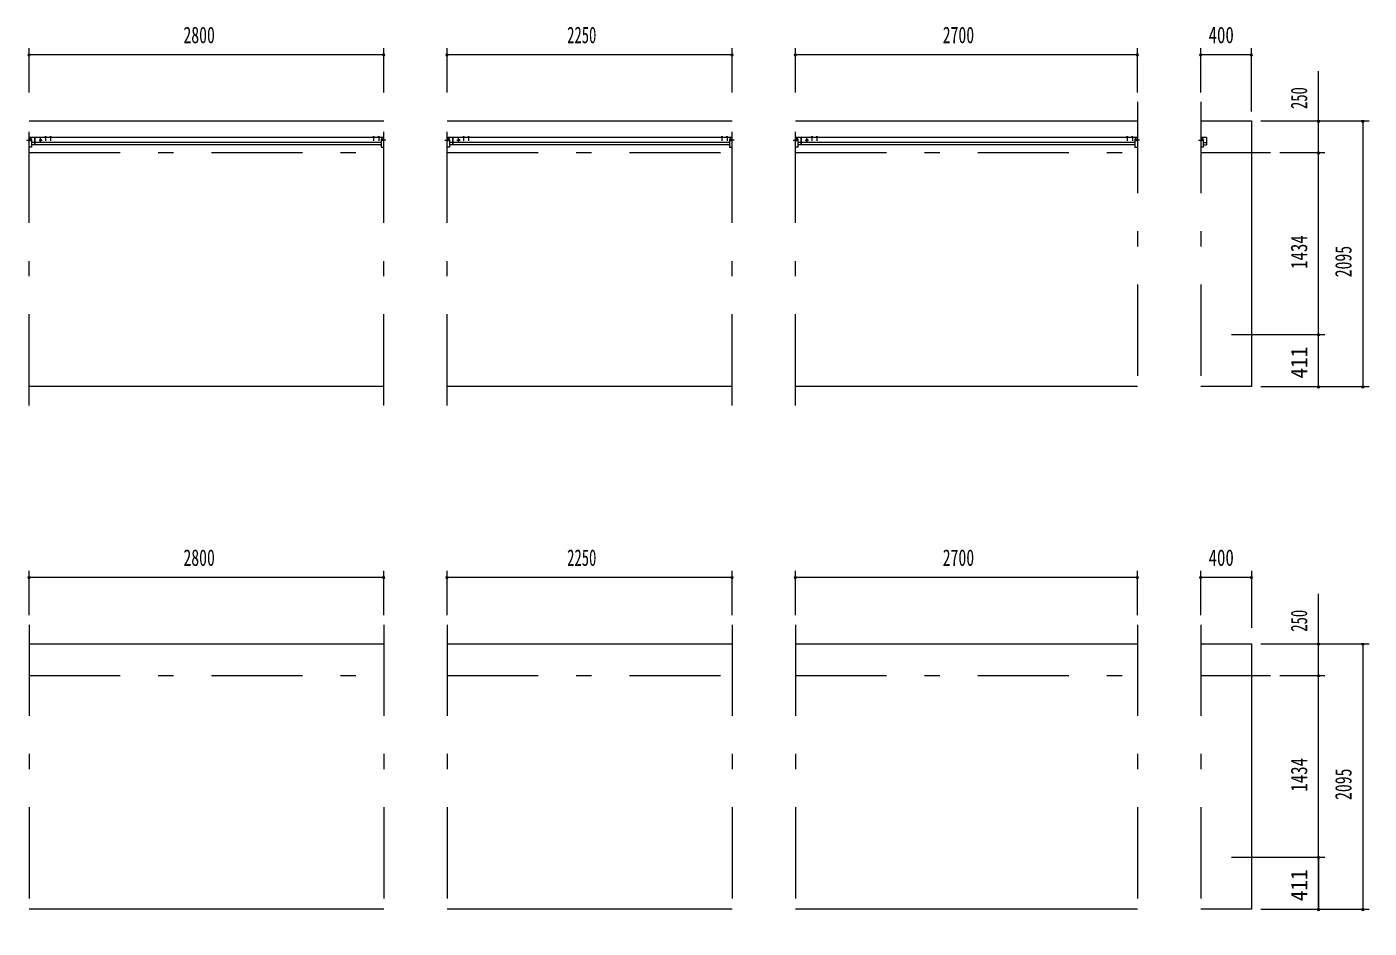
# Model space of a CAD drawing. Units: millimetres, scale not verified. Extents: x -26655 to 26659, y -10500 to 10500.
# Drawn here: x -15185 to -4588, y -7705 to -592 of the extents above; entities that cross this region are included whole.
import ezdxf
from ezdxf.enums import TextEntityAlignment as Align

# ---------------------------------------------------------------- set-up
doc = ezdxf.new("R2010")
doc.units = ezdxf.units.MM
doc.header["$LTSCALE"] = 60
doc.linetypes.add('USER3', pattern=[24, 12, -5, 2, -5])
for name, color, linetype, lineweight in [('0-2_1-05BOLD', 7, 'Continuous', 18), ('0-3_1-25CENTER', 3, 'USER3', 18), ('0-5_1-55DIM', 3, 'Continuous', 18)]:
    doc.layers.add(name, color=color, linetype=linetype, lineweight=lineweight)
doc.styles.add('ＭＳ ゴシック', font='')
doc.styles.get('ＭＳ ゴシック').set_extended_font_data('MS Gothic')

msp = doc.modelspace()

# ---------------------------------------------------------------- linework, layer by layer
at = {"layer": '0-2_1-05BOLD'}
for p, q in [((-15167.91, -1335.33), (-12367.91, -1335.33)), ((-11867.91, -1335.33), (-9617.91, -1335.33)), ((-9117.91, -1335.33), (-6417.91, -1335.33)), ((-5917.91, -1335.33), (-5517.91, -1335.33)), ((-5517.91, -1335.33), (-5517.91, -3430.33)), ((-15152.9, -1475.28), (-15167.91, -1475.28)), ((-15167.9, -1480), (-15162.91, -1482.89)), ((-12367.91, -1465.78), (-15163.62, -1465.78)), ((-15159.41, -1481.78), (-15163.1, -1481.78)), ((-15162.91, -1488.67), (-15162.91, -1482.89)), ((-15147.9, -1480.28), (-15147.9, -1540.78)), ((-15122.91, -1465.78), (-15122.91, -1523.38)), ((-15122.91, -1467.38), (-15121.91, -1467.38)), ((-15121.91, -1523.38), (-15121.91, -1465.78)), ((-15081.91, -1482.89), (-15076.91, -1480)), ((-15081.91, -1488.67), (-15081.91, -1482.89)), ((-15076.91, -1480), (-15071.91, -1482.89)), ((-15042.31, -1460.18), (-15043.18, -1460.68)), ((-15043.18, -1460.68), (-15043.18, -1464.18)), ((-15032.51, -1460.18), (-15042.31, -1460.18)), ((-15040.29, -1460.68), (-15040.29, -1464.18)), ((-15034.52, -1460.68), (-15034.52, -1464.18)), ((-15031.16, -1464.18), (-15031.16, -1465.78)), ((-15002.3, -1460.18), (-15003.18, -1460.68)), ((-15003.18, -1460.68), (-15003.18, -1464.18)), ((-14992.51, -1460.18), (-15002.3, -1460.18)), ((-15000.29, -1460.68), (-15000.29, -1464.18)), ((-14994.52, -1460.68), (-14994.52, -1464.18)), ((-14991.16, -1464.18), (-14991.16, -1465.78)), ((-12452.31, -1460.18), (-12453.18, -1460.68)), ((-12453.18, -1460.68), (-12453.18, -1464.18)), ((-12442.51, -1460.18), (-12452.31, -1460.18)), ((-12450.29, -1460.68), (-12450.29, -1464.18)), ((-12444.52, -1460.68), (-12444.52, -1464.18)), ((-12441.16, -1464.18), (-12441.16, -1465.78)), ((-12412.31, -1460.18), (-12413.18, -1460.68)), ((-12413.18, -1460.68), (-12413.18, -1464.18)), ((-12402.51, -1460.18), (-12412.31, -1460.18)), ((-12410.29, -1460.68), (-12410.29, -1464.18)), ((-12404.52, -1460.68), (-12404.52, -1464.18)), ((-12401.15, -1464.18), (-12401.15, -1465.78)), ((-12382.91, -1475.28), (-12367.91, -1475.28)), ((-12376.41, -1481.78), (-12372.71, -1481.78)), ((-12367.91, -1480), (-12372.91, -1482.89)), ((-12372.91, -1488.67), (-12372.91, -1482.89)), ((-11852.91, -1475.28), (-11867.91, -1475.28)), ((-11867.91, -1480), (-11862.91, -1482.89)), ((-9617.91, -1465.78), (-11863.62, -1465.78)), ((-11859.41, -1481.78), (-11863.11, -1481.78)), ((-11822.91, -1465.78), (-11822.91, -1523.38)), ((-11822.91, -1467.38), (-11821.91, -1467.38)), ((-11821.91, -1523.38), (-11821.91, -1465.78)), ((-11781.91, -1488.67), (-11781.91, -1482.89)), ((-11771.91, -1488.67), (-11771.91, -1482.89)), ((-11743.66, -1464.18), (-11743.66, -1465.78)), ((-11731.16, -1464.18), (-11743.66, -1464.18)), ((-11740.29, -1460.68), (-11740.29, -1464.18)), ((-11734.52, -1460.68), (-11734.52, -1464.18)), ((-11732.51, -1460.18), (-11731.63, -1460.68)), ((-11731.63, -1460.68), (-11731.63, -1464.18)), ((-11731.16, -1464.18), (-11731.16, -1465.78)), ((-11691.16, -1464.18), (-11703.66, -1464.18)), ((-11703.66, -1464.18), (-11703.66, -1465.78)), ((-11700.29, -1460.68), (-11700.29, -1464.18)), ((-11694.52, -1460.68), (-11694.52, -1464.18)), ((-11692.51, -1460.18), (-11691.63, -1460.68)), ((-11691.63, -1460.68), (-11691.63, -1464.18)), ((-11691.16, -1464.18), (-11691.16, -1465.78)), ((-9702.31, -1460.18), (-9703.18, -1460.68)), ((-9703.18, -1460.68), (-9703.18, -1464.18)), ((-9692.51, -1460.18), (-9702.31, -1460.18)), ((-9700.29, -1460.68), (-9700.29, -1464.18)), ((-9694.52, -1460.68), (-9694.52, -1464.18)), ((-9691.16, -1464.18), (-9691.16, -1465.78)), ((-9662.31, -1460.18), (-9663.18, -1460.68)), ((-9663.18, -1460.68), (-9663.18, -1464.18)), ((-9652.51, -1460.18), (-9662.31, -1460.18)), ((-9660.29, -1460.68), (-9660.29, -1464.18)), ((-9654.52, -1460.68), (-9654.52, -1464.18)), ((-9651.16, -1464.18), (-9651.16, -1465.78)), ((-9632.91, -1475.28), (-9617.91, -1475.28)), ((-9626.41, -1481.78), (-9622.71, -1481.78)), ((-9617.91, -1480), (-9622.91, -1482.89)), ((-9102.91, -1475.28), (-9117.91, -1475.28)), ((-9117.9, -1480), (-9112.91, -1482.89)), ((-6417.91, -1465.78), (-9113.62, -1465.78)), ((-9109.41, -1481.78), (-9113.11, -1481.78)), ((-9112.91, -1488.67), (-9112.91, -1482.89)), ((-9072.91, -1465.78), (-9072.91, -1523.38)), ((-9072.91, -1467.38), (-9071.91, -1467.38)), ((-9071.91, -1523.38), (-9071.91, -1465.78)), ((-9021.91, -1488.67), (-9021.91, -1482.89)), ((-8993.66, -1464.18), (-8993.66, -1465.78)), ((-8981.16, -1464.18), (-8993.66, -1464.18)), ((-8990.29, -1460.68), (-8990.29, -1464.18)), ((-8984.52, -1460.68), (-8984.52, -1464.18)), ((-8982.51, -1460.18), (-8981.63, -1460.68)), ((-8981.63, -1460.68), (-8981.63, -1464.18)), ((-8981.16, -1464.18), (-8981.16, -1465.78)), ((-8953.66, -1464.18), (-8953.66, -1465.78)), ((-8941.16, -1464.18), (-8953.66, -1464.18)), ((-8950.29, -1460.68), (-8950.29, -1464.18)), ((-8944.52, -1460.68), (-8944.52, -1464.18)), ((-8942.51, -1460.18), (-8941.63, -1460.68)), ((-8941.63, -1460.68), (-8941.63, -1464.18)), ((-8941.16, -1464.18), (-8941.16, -1465.78)), ((-6491.16, -1464.18), (-6503.66, -1464.18)), ((-6503.66, -1464.18), (-6503.66, -1465.78)), ((-6500.29, -1460.68), (-6500.29, -1464.18)), ((-6494.52, -1460.68), (-6494.52, -1464.18)), ((-6492.51, -1460.18), (-6491.63, -1460.68)), ((-6491.63, -1460.68), (-6491.63, -1464.18)), ((-6491.16, -1464.18), (-6491.16, -1465.78)), ((-6462.31, -1460.18), (-6463.18, -1460.68)), ((-6463.18, -1460.68), (-6463.18, -1464.18)), ((-6452.51, -1460.18), (-6462.31, -1460.18)), ((-6460.29, -1460.68), (-6460.29, -1464.18)), ((-6454.52, -1460.68), (-6454.52, -1464.18)), ((-6452.51, -1460.18), (-6451.63, -1460.68)), ((-6451.63, -1460.68), (-6451.63, -1464.18)), ((-6451.16, -1464.18), (-6451.16, -1465.78)), ((-6432.91, -1475.28), (-6417.91, -1475.28)), ((-6426.41, -1481.78), (-6422.71, -1481.78)), ((-6417.91, -1480), (-6422.91, -1482.89)), ((-5872.91, -1465.78), (-5917.91, -1465.78)), ((-5902.91, -1475.28), (-5917.91, -1475.28)), ((-5917.91, -1480), (-5912.91, -1482.89)), ((-5909.41, -1481.78), (-5913.11, -1481.78)), ((-5912.91, -1488.67), (-5912.91, -1482.89)), ((-5897.91, -1480.28), (-5897.91, -1540.78)), ((-5872.91, -1465.78), (-5872.91, -1523.38)), ((-15167.91, -1491.55), (-15162.91, -1488.67)), ((-15147.9, -1540.78), (-15167.91, -1540.78)), ((-15163.1, -1489.78), (-15159.41, -1489.78)), ((-12387.91, -1505.78), (-15147.9, -1505.78)), ((-12387.91, -1523.38), (-15147.9, -1523.38)), ((-15121.91, -1502.38), (-15122.91, -1502.38)), ((-12372.71, -1489.78), (-12376.41, -1489.78)), ((-12367.91, -1491.55), (-12372.91, -1488.67)), ((-11863.11, -1489.78), (-11859.41, -1489.78)), ((-9637.91, -1505.78), (-11847.91, -1505.78)), ((-9637.91, -1523.38), (-11847.91, -1523.38)), ((-11821.91, -1502.38), (-11822.91, -1502.38)), ((-11781.91, -1488.67), (-11776.91, -1491.55)), ((-11776.91, -1491.55), (-11771.91, -1488.67)), ((-9622.71, -1489.78), (-9626.41, -1489.78)), ((-9117.91, -1491.55), (-9112.91, -1488.67)), ((-9113.11, -1489.78), (-9109.41, -1489.78)), ((-6437.91, -1505.78), (-9097.91, -1505.78)), ((-6437.91, -1523.38), (-9097.91, -1523.38)), ((-9071.91, -1502.38), (-9072.91, -1502.38)), ((-9031.91, -1488.67), (-9026.91, -1491.55)), ((-9026.91, -1491.55), (-9021.91, -1488.67)), ((-6422.71, -1489.78), (-6426.41, -1489.78)), ((-5917.91, -1491.55), (-5912.91, -1488.67)), ((-5897.91, -1540.78), (-5917.91, -1540.78)), ((-5913.11, -1489.78), (-5909.41, -1489.78)), ((-5897.91, -1505.78), (-5872.91, -1505.78)), ((-5897.91, -1523.38), (-5872.91, -1523.38)), ((-12367.91, -3430.33), (-15167.91, -3430.33)), ((-9617.91, -3430.33), (-11867.91, -3430.33)), ((-6417.91, -3430.33), (-9117.91, -3430.33)), ((-5517.91, -3430.33), (-5917.91, -3430.33)), ((-15167.91, -5460.33), (-12367.91, -5460.33)), ((-11867.91, -5460.33), (-9617.91, -5460.33)), ((-9117.91, -5460.33), (-6417.91, -5460.33)), ((-5917.91, -5460.33), (-5517.91, -5460.33)), ((-5517.91, -5460.33), (-5517.91, -7555.33)), ((-12367.91, -7555.33), (-15167.91, -7555.33)), ((-9617.91, -7555.33), (-11867.91, -7555.33)), ((-6417.91, -7555.33), (-9117.91, -7555.33)), ((-5517.91, -7555.33), (-5917.91, -7555.33))]:
    msp.add_line(p, q, dxfattribs=at)
for points in [[(-15081.91, -1488.67), (-15076.91, -1491.55), (-15071.91, -1488.67), (-15071.91, -1482.89)], [(-15031.16, -1464.18), (-15043.66, -1464.18), (-15043.66, -1465.78)], [(-15032.51, -1460.18), (-15031.63, -1460.68), (-15031.63, -1464.18)], [(-14991.16, -1464.18), (-15003.66, -1464.18), (-15003.66, -1465.78)], [(-14992.51, -1460.18), (-14991.63, -1460.68), (-14991.63, -1464.18)], [(-12441.16, -1464.18), (-12453.66, -1464.18), (-12453.66, -1465.78)], [(-12442.51, -1460.18), (-12441.63, -1460.68), (-12441.63, -1464.18)], [(-12401.15, -1464.18), (-12413.66, -1464.18), (-12413.66, -1465.78)], [(-12402.51, -1460.18), (-12401.63, -1460.68), (-12401.63, -1464.18)], [(-12387.91, -1480.28), (-12387.91, -1540.78), (-12367.91, -1540.78)], [(-11847.91, -1480.28), (-11847.91, -1540.78), (-11867.91, -1540.78)], [(-11867.91, -1491.55), (-11862.91, -1488.67), (-11862.91, -1482.89)], [(-11781.91, -1482.89), (-11776.91, -1480), (-11771.91, -1482.89)], [(-11732.51, -1460.18), (-11742.31, -1460.18), (-11743.18, -1460.68), (-11743.18, -1464.18)], [(-11692.51, -1460.18), (-11702.31, -1460.18), (-11703.18, -1460.68), (-11703.18, -1464.18)], [(-9691.16, -1464.18), (-9703.66, -1464.18), (-9703.66, -1465.78)], [(-9692.51, -1460.18), (-9691.63, -1460.68), (-9691.63, -1464.18)], [(-9651.16, -1464.18), (-9663.66, -1464.18), (-9663.66, -1465.78)], [(-9652.51, -1460.18), (-9651.63, -1460.68), (-9651.63, -1464.18)], [(-9637.91, -1480.28), (-9637.91, -1540.78), (-9617.91, -1540.78)], [(-9617.91, -1491.55), (-9622.91, -1488.67), (-9622.91, -1482.89)], [(-9097.91, -1480.28), (-9097.91, -1540.78), (-9117.91, -1540.78)], [(-9031.91, -1488.67), (-9031.91, -1482.89), (-9026.91, -1480), (-9021.91, -1482.89)], [(-8982.51, -1460.18), (-8992.31, -1460.18), (-8993.18, -1460.68), (-8993.18, -1464.18)], [(-8942.51, -1460.18), (-8952.31, -1460.18), (-8953.18, -1460.68), (-8953.18, -1464.18)], [(-6492.51, -1460.18), (-6502.31, -1460.18), (-6503.18, -1460.68), (-6503.18, -1464.18)], [(-6451.16, -1464.18), (-6463.66, -1464.18), (-6463.66, -1465.78)], [(-6437.91, -1480.28), (-6437.91, -1540.78), (-6417.91, -1540.78)], [(-6417.91, -1491.55), (-6422.91, -1488.67), (-6422.91, -1482.89)]]:
    msp.add_lwpolyline(points, dxfattribs=at)
for centre, radius in [((-15076.91, -1485.78), 6.25), ((-15076.91, -1485.78), 4.9), ((-11776.91, -1485.78), 6.25), ((-11776.91, -1485.78), 4.9), ((-9026.91, -1485.78), 6.25), ((-9026.91, -1485.78), 4.9)]:
    msp.add_circle(centre, radius, dxfattribs=at)
for centre, radius, start, end in [((-15167.91, -1485.78), 6.25, 270, 90), ((-15167.91, -1485.78), 4.9, 270, 90), ((-15159.41, -1485.78), 4, 270, 90), ((-15152.9, -1480.28), 5, 0, 90), ((-15041.74, -1462.49), 2.32, 51.45377, 90), ((-15037.41, -1468.69), 8.51, 70.16867, 109.82912), ((-15033.08, -1462.5), 2.32, 90, 128.53143), ((-15001.74, -1462.49), 2.32, 51.45377, 90), ((-14997.41, -1468.69), 8.51, 70.16867, 109.82912), ((-14993.08, -1462.5), 2.32, 90, 128.53143), ((-12451.73, -1462.49), 2.32, 51.45377, 90), ((-12447.41, -1468.69), 8.51, 70.16867, 109.82912), ((-12443.08, -1462.5), 2.32, 90, 128.53143), ((-12411.74, -1462.49), 2.32, 51.45377, 90), ((-12407.41, -1468.69), 8.51, 70.16867, 109.82912), ((-12403.08, -1462.5), 2.32, 90, 128.53143), ((-12382.91, -1480.28), 5, 90, 180), ((-12376.41, -1485.78), 4, 90, 270), ((-12367.91, -1485.78), 6.25, 90, 270), ((-12367.91, -1485.78), 4.9, 90, 270), ((-11867.91, -1485.78), 6.25, 270, 90), ((-11867.91, -1485.78), 4.9, 270, 90), ((-11859.41, -1485.78), 4, 270, 90), ((-11852.91, -1480.28), 5, 0, 90), ((-11741.74, -1462.49), 2.32, 51.45377, 90), ((-11737.41, -1468.69), 8.51, 70.16867, 109.82912), ((-11733.08, -1462.5), 2.32, 90, 128.53143), ((-11701.74, -1462.49), 2.32, 51.45377, 90), ((-11697.41, -1468.69), 8.51, 70.16867, 109.82912), ((-11693.08, -1462.5), 2.32, 90, 128.53143), ((-9701.74, -1462.49), 2.32, 51.45377, 90), ((-9697.41, -1468.69), 8.51, 70.16867, 109.82912), ((-9693.08, -1462.5), 2.32, 90, 128.53143), ((-9661.74, -1462.49), 2.32, 51.45377, 90), ((-9657.41, -1468.69), 8.51, 70.16867, 109.82912), ((-9653.08, -1462.5), 2.32, 90, 128.53143), ((-9632.91, -1480.28), 5, 90, 180), ((-9626.41, -1485.78), 4, 90, 270), ((-9617.91, -1485.78), 6.25, 90, 270), ((-9617.91, -1485.78), 4.9, 90, 270), ((-9117.91, -1485.78), 6.25, 270, 90), ((-9117.91, -1485.78), 4.9, 270, 90), ((-9109.41, -1485.78), 4, 270, 90), ((-9102.91, -1480.28), 5, 0, 90), ((-8991.74, -1462.49), 2.32, 51.45377, 90), ((-8987.41, -1468.69), 8.51, 70.16867, 109.82912), ((-8983.08, -1462.5), 2.32, 90, 128.53143), ((-8951.74, -1462.49), 2.32, 51.45377, 90), ((-8947.41, -1468.69), 8.51, 70.16867, 109.82912), ((-8943.08, -1462.5), 2.32, 90, 128.53143), ((-6501.74, -1462.49), 2.32, 51.45377, 90), ((-6497.41, -1468.69), 8.51, 70.16867, 109.82912), ((-6493.08, -1462.5), 2.32, 90, 128.53143), ((-6461.74, -1462.49), 2.32, 51.45377, 90), ((-6457.41, -1468.69), 8.51, 70.16867, 109.82912), ((-6453.08, -1462.5), 2.32, 90, 128.53143), ((-6432.91, -1480.28), 5, 90, 180), ((-6426.41, -1485.78), 4, 90, 270), ((-6417.91, -1485.78), 6.25, 90, 270), ((-6417.91, -1485.78), 4.9, 90, 270), ((-5917.91, -1485.78), 6.25, 270, 90), ((-5917.91, -1485.78), 4.9, 270, 90), ((-5909.41, -1485.78), 4, 270, 90), ((-5902.91, -1480.28), 5, 0, 90)]:
    msp.add_arc(centre, radius, start, end, dxfattribs=at)
at = {"layer": '0-3_1-25CENTER'}
for p, q in [((-15167.91, -3580.33), (-15167.91, -1185.33)), ((-12367.91, -3580.33), (-12367.91, -1185.33)), ((-11867.91, -3580.33), (-11867.91, -1185.33)), ((-9617.91, -3580.33), (-9617.91, -1185.33)), ((-9117.91, -3580.33), (-9117.91, -1185.33)), ((-6417.91, -1185.33), (-6417.91, -3580.33)), ((-5917.91, -1185.33), (-5917.91, -3580.33)), ((-15076.91, -1505.78), (-15076.91, -1465.78)), ((-15037.41, -1457.76), (-15037.41, -1492.64)), ((-14997.41, -1457.76), (-14997.41, -1492.64)), ((-12447.41, -1457.76), (-12447.41, -1492.64)), ((-12407.41, -1457.76), (-12407.41, -1492.64)), ((-11776.91, -1505.78), (-11776.91, -1465.78)), ((-11737.41, -1457.76), (-11737.41, -1492.64)), ((-11697.41, -1457.76), (-11697.41, -1492.64)), ((-9697.41, -1457.76), (-9697.41, -1492.64)), ((-9657.41, -1457.76), (-9657.41, -1492.64)), ((-9026.91, -1505.78), (-9026.91, -1465.78)), ((-8987.41, -1457.76), (-8987.41, -1492.64)), ((-8947.41, -1457.76), (-8947.41, -1492.64)), ((-6497.41, -1457.76), (-6497.41, -1492.64)), ((-6457.41, -1457.76), (-6457.41, -1492.64)), ((-15185.41, -1485.78), (-15150.41, -1485.78)), ((-15167.91, -1585.33), (-12367.91, -1585.33)), ((-15089.41, -1485.78), (-15064.4, -1485.78)), ((-12350.41, -1485.78), (-12385.41, -1485.78)), ((-11885.41, -1485.78), (-11850.41, -1485.78)), ((-11867.91, -1585.33), (-9617.91, -1585.33)), ((-11789.41, -1485.78), (-11764.41, -1485.78)), ((-9600.41, -1485.78), (-9635.41, -1485.78)), ((-9135.41, -1485.78), (-9100.41, -1485.78)), ((-9117.91, -1585.33), (-6417.91, -1585.33)), ((-9039.41, -1485.78), (-9014.41, -1485.78)), ((-6400.41, -1485.78), (-6435.41, -1485.78)), ((-5935.41, -1485.78), (-5900.41, -1485.78)), ((-5917.91, -1585.33), (-5367.91, -1585.33)), ((-15167.91, -5310.33), (-15167.91, -7705.33)), ((-12367.91, -5310.33), (-12367.91, -7705.33)), ((-11867.91, -5310.33), (-11867.91, -7705.33)), ((-9617.91, -5310.33), (-9617.91, -7705.33)), ((-9117.91, -5310.33), (-9117.91, -7705.33)), ((-6417.91, -5310.33), (-6417.91, -7705.33)), ((-5917.91, -5310.33), (-5917.91, -7705.33)), ((-15167.91, -5710.33), (-12367.91, -5710.33)), ((-11867.91, -5710.33), (-9617.91, -5710.33)), ((-9117.91, -5710.33), (-6417.91, -5710.33)), ((-5917.91, -5710.33), (-5367.91, -5710.33))]:
    msp.add_line(p, q, dxfattribs=at)
at = {"layer": '0-5_1-55DIM'}
for p, q in [((-15157.91, -810.33), (-15177.91, -810.33)), ((-15167.91, -1110.33), (-15167.91, -760.33)), ((-15167.91, -810.33), (-12367.91, -810.33)), ((-12357.91, -810.33), (-12377.91, -810.33)), ((-12367.91, -1110.33), (-12367.91, -760.33)), ((-11857.91, -810.33), (-11877.91, -810.33)), ((-11867.91, -1110.33), (-11867.91, -760.33)), ((-11867.91, -810.33), (-9617.91, -810.33)), ((-9607.91, -810.33), (-9627.91, -810.33)), ((-9617.91, -1110.33), (-9617.91, -760.33)), ((-9107.91, -810.33), (-9127.91, -810.33)), ((-9117.91, -1110.33), (-9117.91, -760.33)), ((-9117.91, -810.33), (-6417.91, -810.33)), ((-6407.91, -810.33), (-6427.91, -810.33)), ((-6417.91, -1110.33), (-6417.91, -760.33)), ((-5907.91, -810.33), (-5927.91, -810.33)), ((-5917.91, -1110.33), (-5917.91, -760.33)), ((-5917.91, -810.33), (-5517.91, -810.33)), ((-5507.91, -810.33), (-5527.91, -810.33)), ((-5517.91, -1260.33), (-5517.91, -760.33)), ((-4987.91, -3430.33), (-4987.91, -942.83)), ((-5442.92, -1335.33), (-4587.91, -1335.33)), ((-4977.91, -1335.33), (-4997.91, -1335.33)), ((-4627.91, -1335.33), (-4647.91, -1335.33)), ((-4637.91, -1335.33), (-4637.91, -3430.33)), ((-5292.91, -1585.33), (-4937.91, -1585.33)), ((-4977.91, -1585.33), (-4997.91, -1585.33)), ((-5675.69, -3019.33), (-4937.91, -3019.33)), ((-4977.91, -3019.33), (-4997.91, -3019.33)), ((-5442.92, -3430.33), (-4587.91, -3430.33)), ((-4977.91, -3430.33), (-4997.91, -3430.33)), ((-4627.91, -3430.33), (-4647.91, -3430.33)), ((-15157.91, -4935.33), (-15177.91, -4935.33)), ((-15167.91, -5235.33), (-15167.91, -4885.33)), ((-15167.91, -4935.33), (-12367.91, -4935.33)), ((-12357.91, -4935.33), (-12377.91, -4935.33)), ((-12367.91, -5235.33), (-12367.91, -4885.33)), ((-11857.91, -4935.33), (-11877.91, -4935.33)), ((-11867.91, -5235.33), (-11867.91, -4885.33)), ((-11867.91, -4935.33), (-9617.91, -4935.33)), ((-9607.91, -4935.33), (-9627.91, -4935.33)), ((-9617.91, -5235.33), (-9617.91, -4885.33)), ((-9107.91, -4935.33), (-9127.91, -4935.33)), ((-9117.91, -5235.33), (-9117.91, -4885.33)), ((-9117.91, -4935.33), (-6417.91, -4935.33)), ((-6407.91, -4935.33), (-6427.91, -4935.33)), ((-6417.91, -5235.33), (-6417.91, -4885.33)), ((-5907.91, -4935.33), (-5927.91, -4935.33)), ((-5917.91, -5235.33), (-5917.91, -4885.33)), ((-5917.91, -4935.33), (-5517.91, -4935.33)), ((-5507.91, -4935.33), (-5527.91, -4935.33)), ((-5517.91, -4885.33), (-5517.91, -5335.33)), ((-4987.91, -7555.33), (-4987.91, -5067.83)), ((-5442.92, -5460.33), (-4587.91, -5460.33)), ((-4977.91, -5460.33), (-4997.91, -5460.33)), ((-4627.91, -5460.33), (-4647.91, -5460.33)), ((-4637.91, -5460.33), (-4637.91, -7555.33)), ((-5292.91, -5710.33), (-4937.92, -5710.33)), ((-4977.91, -5710.33), (-4997.91, -5710.33)), ((-5675.68, -7144.33), (-4937.91, -7144.33)), ((-4977.91, -7144.33), (-4997.91, -7144.33)), ((-4987.91, -7144.33), (-4987.91, -7555.33)), ((-5442.92, -7555.33), (-4587.91, -7555.33)), ((-4977.91, -7555.33), (-4997.91, -7555.33)), ((-4977.91, -7555.33), (-4997.91, -7555.33)), ((-4627.91, -7555.33), (-4647.91, -7555.33))]:
    msp.add_line(p, q, dxfattribs=at)
for centre in [(-15167.91, -810.33), (-12367.91, -810.33), (-11867.91, -810.33), (-9617.91, -810.33), (-9117.91, -810.33), (-6417.91, -810.33), (-5917.91, -810.33), (-5517.91, -810.33), (-4987.91, -1335.33), (-4637.91, -1335.33), (-4987.91, -1585.33), (-4987.91, -3019.33), (-4987.91, -3430.33), (-4637.91, -3430.33), (-15167.91, -4935.33), (-12367.91, -4935.33), (-11867.91, -4935.33), (-9617.91, -4935.33), (-9117.91, -4935.33), (-6417.91, -4935.33), (-5917.91, -4935.33), (-5517.91, -4935.33), (-4987.91, -5460.33), (-4637.91, -5460.33), (-4987.91, -5710.33), (-4987.91, -7144.33), (-4987.91, -7555.33), (-4987.91, -7555.33), (-4637.91, -7555.33)]:
    msp.add_arc(centre, 10, 180, 0, dxfattribs=at)

# ---------------------------------------------------------------- texts
at = {"layer": '0-5_1-55DIM', "color": 7, "style": 'ＭＳ ゴシック'}
for s, width, p in [('2800', 0.7, (-13949.18, -760.33)), ('2250', 0.65, (-10919.59, -760.33)), ('2700', 0.7, (-7954.51, -760.33)), ('400', 0.75, (-5855.53, -760.33)), ('2800', 0.7, (-13949.18, -4885.33)), ('2250', 0.65, (-10919.59, -4885.33)), ('2700', 0.7, (-7954.51, -4885.33)), ('400', 0.75, (-5855.53, -4885.33))]:
    msp.add_text(s, height=130.2, dxfattribs=dict(at, width=width)).set_placement(p, align=Align.BOTTOM_LEFT)
for s, width, p in [('250', 0.65, (-5037.92, -1240.91)), ('1434', 0.75, (-5037.91, -2502.85)), ('2095', 0.7, (-4687.91, -2568.84)), ('411', 0.95, (-5037.91, -3368.05)), ('250', 0.65, (-5037.92, -5365.91)), ('1434', 0.75, (-5037.91, -6627.84)), ('2095', 0.7, (-4687.91, -6693.84)), ('411', 0.95, (-5037.91, -7493.05))]:
    msp.add_text(s, height=130.2, rotation=90, dxfattribs=dict(at, width=width)).set_placement(p, align=Align.BOTTOM_LEFT)

doc.saveas('drawing.dxf')
